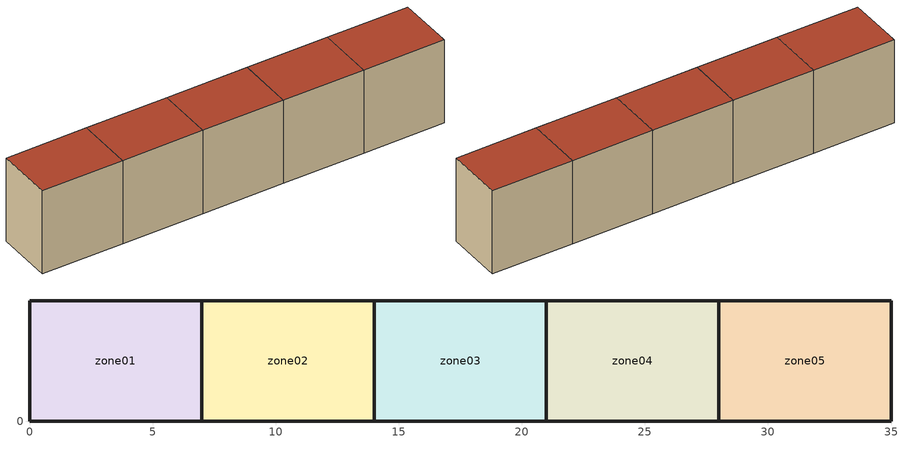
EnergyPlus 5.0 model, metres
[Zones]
zone01
 floor ground (GROUND_FLOOR): 0,0 0,4.9 7,4.9 7,0 z0
 wall outside (EXT_WALL): 7,0 7,4.9 0,4.9 0,0 7,0 z0:7.5
 roof outside (EXT_ROOF): 7,0 7,4.9 0,4.9 0,0 z7.5
zone02
 floor ground (GROUND_FLOOR): 7,0 7,4.9 14,4.9 14,0 z0
 wall outside (EXT_WALL): 14,0 14,4.9 7,4.9 7,0 14,0 z0:7.5
 roof outside (EXT_ROOF): 14,0 14,4.9 7,4.9 7,0 z7.5
zone03
 floor ground (GROUND_FLOOR): 14,0 14,4.9 21,4.9 21,0 z0
 wall outside (EXT_WALL): 21,0 21,4.9 14,4.9 14,0 21,0 z0:7.5
 roof outside (EXT_ROOF): 21,0 21,4.9 14,4.9 14,0 z7.5
zone04
 floor ground (GROUND_FLOOR): 21,0 21,4.9 28,4.9 28,0 z0
 wall outside (EXT_WALL): 28,0 28,4.9 21,4.9 21,0 28,0 z0:7.5
 roof outside (EXT_ROOF): 28,0 28,4.9 21,4.9 21,0 z7.5
zone05
 floor ground (GROUND_FLOOR): 28,0 28,4.9 35,4.9 35,0 z0
 wall outside (EXT_WALL): 35,0 35,4.9 28,4.9 28,0 35,0 z0:7.5
 roof outside (EXT_ROOF): 35,0 35,4.9 28,4.9 28,0 z7.5
[Building]
zone03: North Axis {deg}=0; Terrain=City; Loads Convergence Tolerance Value=0; Temperature Convergence Tolerance Value {deltaC}=0; Solar Distribution=FullInteriorAndExterior; Maximum Number of Warmup Days=0
[Site:Location]
not used: Latitude {deg}=0; Longitude {deg}=0; Time Zone {hr}=0; Elevation {m}=0
[Construction]
GROUND_FLOOR; EXT_WALL; EXT_ROOF: 
[WindowProperty:ShadingControl]
ESHADE=0; ISHADE=INPUT 1*MAX_ISHADE : SHADECNTRL=ISHADE_INTERNAL
[SurfaceProperty:OtherSideCoefficients]
BOUNDARY=IDENTICAL; BOUNDARY=INPUT 1*TBOUNDARY; BOUNDARY=INPUT 1*TBOUNDARY_2; BOUNDARY=INPUT 1*TBOUNDARY_3; BOUNDARY=INPUT 1*TGROUND; BOUNDARY=20; BOUNDARY=15
[Zone]
zone01; zone02; zone03; zone04; zone05: 0, 0, 0, 0, , 1
